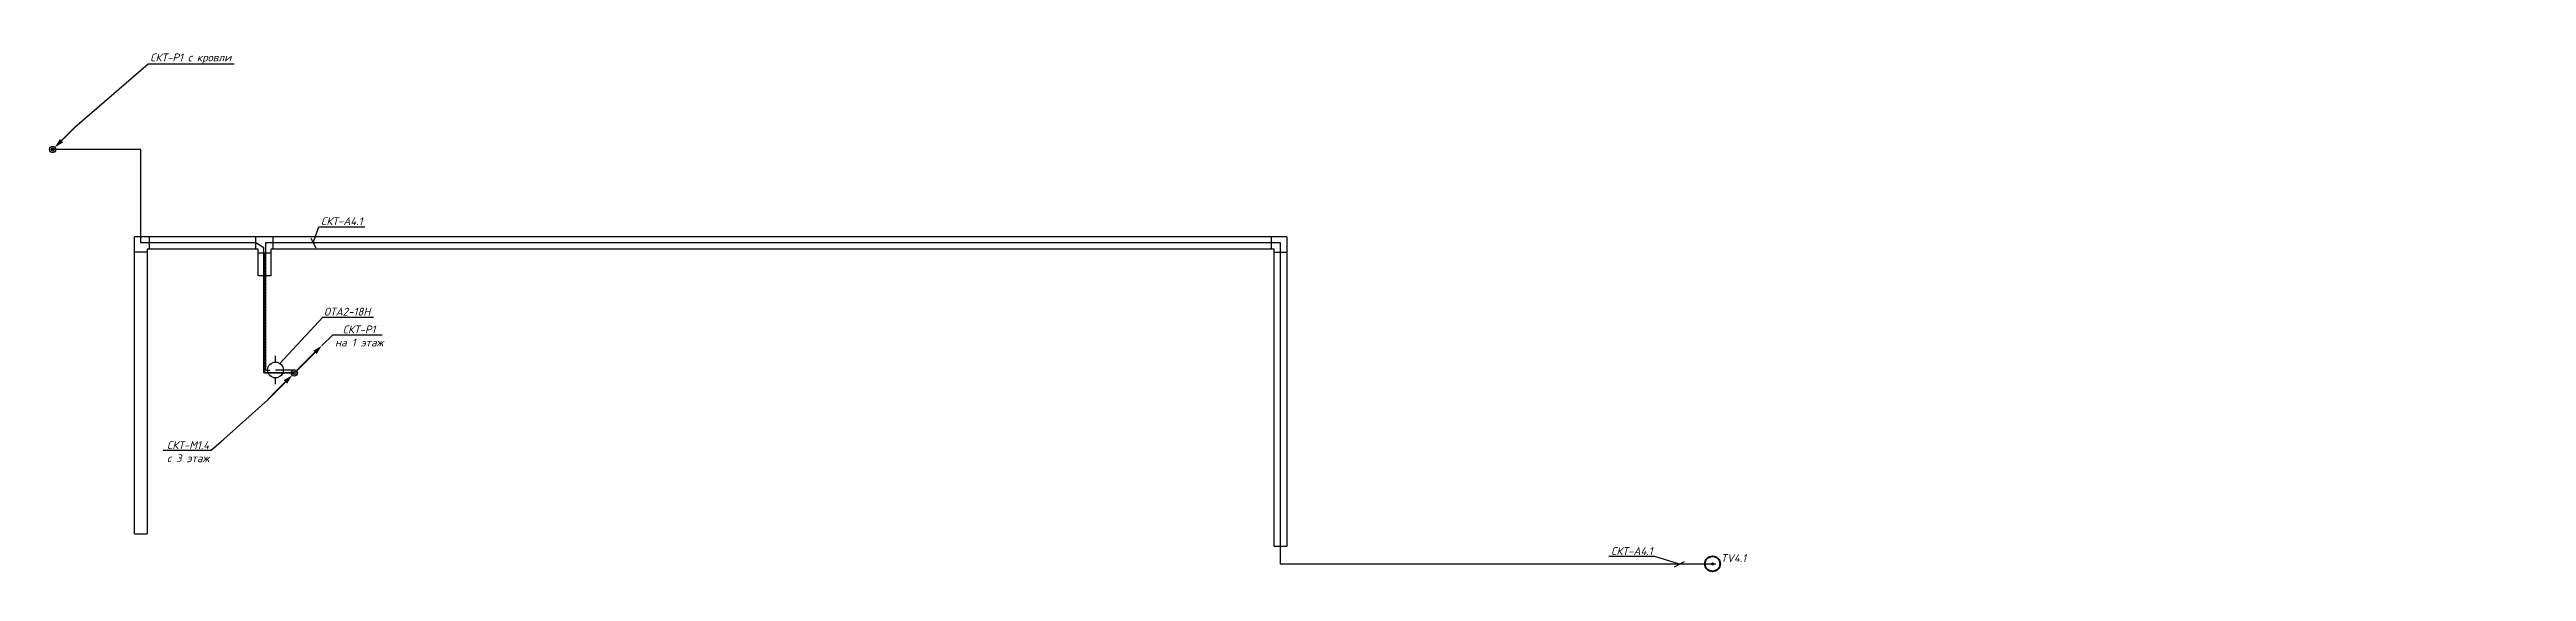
# Model space of a CAD drawing. Header units: millimetres. Extents: x 6978 to 1032874, y -121946 to 20667.
# Drawn here: x 736255 to 815043, y -121946 to -105359 of the extents above; entities that cross this region are included whole.
import ezdxf
from ezdxf import colors
from ezdxf.entities.mleader import LeaderData, LeaderLine
from ezdxf.math import Vec2, Vec3

# ---------------------------------------------------------------- set-up
doc = ezdxf.new("R2010")
doc.units = ezdxf.units.MM
doc.linetypes.add('$AUDIT_BAD_LTYPE2', pattern=[0, 0, 0])
doc.linetypes.add('HIDDEN2', pattern=[4.7625, 3.175, -1.5875])
for name, color, linetype, lineweight in [('E-Скрыт-Стд-Выск', 8, 'HIDDEN2', 35), ('РФ_Каб.Абонентский', 3, 'Continuous', 30), ('РФ_Каб.Магистраль', 1, 'Continuous', 30), ('РФ_Каб.Распределтельный', 4, 'Continuous', 30), ('СС Текст', 7, 'Continuous', 25), ('СС_СКК_Лоток', 54, 'Continuous', 30), ('ТВ. Абонентская', 3, 'Continuous', 30), ('Текст Радио', 7, 'Continuous', 20)]:
    doc.layers.add(name, color=color, linetype=linetype, lineweight=lineweight)
doc.layers.add('Text', color=7, linetype='Continuous')
doc.layers.add('СОУЭ_Оборуд.', color=7, linetype='Continuous')
doc.styles.add('ISOCPEUR', font='isocpeui.ttf', dxfattribs={"height": 2.5})

# ---------------------------------------------------------------- blocks, each defined once
blk = doc.blocks.new('*U265')
at = {"color": 0}
for points in [[(8.71, 8.71, 0, 1.5, 0), (6.59, 6.59, 2, 2, 0)], [(-0.71, -0.71, 0, 1.5, 0), (-2.83, -2.83, 2, 2, 0)]]:
    blk.add_lwpolyline(points, format="xyseb", dxfattribs=at)
at = {"color": 0, "const_width": 0.5}
for points in [[(0.71, 0.71), (6.59, 6.59)], [(-8.5, -8.5), (-2.83, -2.83)]]:
    blk.add_lwpolyline(points, dxfattribs=at)
at = {"color": 0}
for radius in [1, 0.5]:
    blk.add_circle((0, 0), radius, dxfattribs=at)
blk = doc.blocks.new('Лоток 4 этаж')
at = {"layer": 'СС_СКК_Лоток', "color": 0}
for p, q in [((738958, -120752), (738958, -111307)), ((775607, -111307), (738958, -111307)), ((739358, -111803), (738958, -111803)), ((742896, -111707), (739358, -111707)), ((739358, -111707), (739358, -120752)), ((739439, -111707), (739439, -111307)), ((742814, -111707), (742814, -111307)), ((742896, -112550), (742896, -111707)), ((742896, -111817), (743296, -111817)), ((775207, -111707), (743296, -111707)), ((743296, -111707), (743296, -112550)), ((743373, -111707), (743373, -111307)), ((775123, -111707), (775123, -111307)), ((775207, -121156), (775207, -111707)), ((775207, -111802), (775607, -111802)), ((775607, -111307), (775607, -121156)), ((743296, -112550), (742896, -112550)), ((738958, -120752), (739358, -120752)), ((775607, -121156), (775207, -121156))]:
    blk.add_line(p, q, dxfattribs=at)
blk = doc.blocks.new('*U268')
blk.add_lwpolyline([(0.71, 0.71, 0, 1.5, 0), (2.83, 2.83, 2, 2, 0)], format="xyseb")
at = {"const_width": 0.5}
blk.add_lwpolyline([(2.83, 2.83), (7.07, 7.07)], dxfattribs=at)
at = {"color": 0}
for radius in [1, 0.5]:
    blk.add_circle((0, 0), radius, dxfattribs=at)
blk = doc.blocks.new('_None')
blk = doc.blocks.new('_Oblique')
at = {"color": 0, "linetype": 'ByBlock', "lineweight": -2}
blk.add_line((-0.5, -0.5), (0.5, 0.5), dxfattribs=at)
blk = doc.blocks.new('A$C13B90458')
at = {"lineweight": 40}
for radius in [200, 18.8]:
    blk.add_circle((0, 0), radius, dxfattribs=at)
blk = doc.blocks.new('*U277')
at = {"color": 0, "lineweight": 30}
for p, q in [((0, 250), (0, 450)), ((0, -450), (0, -250))]:
    blk.add_line(p, q, dxfattribs=at)
at = {"color": 0, "linetype": '$AUDIT_BAD_LTYPE2', "lineweight": 30}
blk.add_circle((0, 0), 250, dxfattribs=at)

msp = doc.modelspace()

# ---------------------------------------------------------------- linework, layer by layer
at = {"layer": 'E-Скрыт-Стд-Выск'}
msp.add_lwpolyline([(743096, -111817), (743096, -115639), (744045, -115639)], dxfattribs=at)
at = {"layer": 'РФ_Каб.Абонентский'}
msp.add_lwpolyline([(789255, -121718), (775407, -121718), (775407, -111507), (743121, -111507), (743121, -115544), (743260, -115544)], dxfattribs=at)
at = {"layer": 'РФ_Каб.Магистраль'}
msp.add_lwpolyline([(743442, -115543), (744045, -115539)], dxfattribs=at)
at = {"layer": 'РФ_Каб.Распределтельный'}
msp.add_lwpolyline([(744045, -115639), (743071, -115639), (743071, -111662), (742814, -111507), (739158, -111507), (739158, -108536), (736300, -108536)], dxfattribs=at)
at = {"layer": 'СС_СКК_Лоток'}
msp.add_line((747804, -111707), (743296, -111707), dxfattribs=at)

# ---------------------------------------------------------------- block references
at = {"layer": 'СС Текст', "color": 3}
msp.add_blockref('*U277', (743442, -115543), dxfattribs=at)
at = {"layer": 'СС_СКК_Лоток', "xscale": 100, "yscale": 100, "zscale": 100}
for name, p in [('*U268', (736355, -108536)), ('*U265', (744045, -115639))]:
    msp.add_blockref(name, p, dxfattribs=at)
at = {"layer": 'СС_СКК_Лоток'}
msp.add_blockref('Лоток 4 этаж', (0, 0), dxfattribs=at)
at = {"layer": 'ТВ. Абонентская', "lineweight": 30, "ltscale": 5, "xscale": 1.2, "yscale": 1.2, "zscale": 1.2}
msp.add_blockref('A$C13B90458', (789153, -121706), dxfattribs=at)

# ---------------------------------------------------------------- texts
at = {"layer": 'СОУЭ_Оборуд.', "insert": (789815, -121522), "char_height": 250, "width": 594.04, "attachment_point": 5, "style": 'ISOCPEUR'}
msp.add_mtext('TV4.1', dxfattribs=at)

# ---------------------------------------------------------------- leaders
at = {"layer": 'Text', "lineweight": 0}
ml = msp.add_multileader_mtext('Standard', dxfattribs=at)
ml.set_content('{\\C256;СКТ-P1 на 4 эт.}', color=7, style='ISOCPEUR')
ml.set_leader_properties(color=256)
ml.build(insert=Vec2(0, 0))
ml.multileader.update_dxf_attribs({"has_dogleg": 0, "text_left_attachment_type": 6, "text_right_attachment_type": 6, "dogleg_length": 0.1, "arrow_head_size": 0, "scale": 100})
ctx = ml.context
ctx.base_point, ctx.scale, ctx.char_height, ctx.arrow_head_size, ctx.landing_gap_size, ctx.plane_origin = Vec3(1023047, -110094), 100, 250, 0, 50, Vec3(1021208, -111498)
ctx.left_attachment, ctx.right_attachment, ctx.text_align_type = 6, 6, 2
notes = []
notes.append((ctx, [(1, (1, 1, 0), (1025808, -110094), (-1, 0), 10, [(0, [(1026573, -109449)], 0, [])])]))
ctx.mtext.insert, ctx.mtext.width, ctx.mtext.alignment, ctx.mtext.flow_direction = Vec3(1025748, -109794), 2836.99, 3, 5
ml = msp.add_multileader_mtext('Standard', dxfattribs=at)
ml.set_content('{\\fISOCPEUR|b0|i0|c204|p34;\\C256;эфирная антенна ЕВ45LTE ориентирована на телебашню Останкино}', color=7, style='ISOCPEUR')
ml.set_leader_properties(color=256)
ml.build(insert=Vec2(0, 0))
ml.multileader.update_dxf_attribs({"has_dogleg": 0, "text_left_attachment_type": 6, "text_right_attachment_type": 6, "dogleg_length": 0.1, "arrow_head_size": 0, "scale": 100})
ctx = ml.context
ctx.base_point, ctx.scale, ctx.char_height, ctx.arrow_head_size, ctx.landing_gap_size, ctx.plane_origin = Vec3(1022384, -112048), 100, 250, 0, 50, Vec3(1023999, -112166)
ctx.left_attachment, ctx.right_attachment, ctx.text_align_type = 6, 6, 2
notes.append((ctx, [(1, (1, 1, 0), (1025219, -112048), (-1, 0), 10, [(0, [(1027315, -109713)], 0, [])])]))
ctx.mtext.insert, ctx.mtext.width, ctx.mtext.alignment, ctx.mtext.flow_direction = Vec3(1025159, -111748), 2836.99, 3, 5
at = {"layer": 'СС Текст', "color": 7, "lineweight": 0}
ml = msp.add_multileader_mtext('Standard', dxfattribs=at)
ml.set_content('{\\C256;СКТ-А4.1}', color=7, style='ISOCPEUR')
ml.set_leader_properties()
ml.set_arrow_properties(name='OBLIQUE')
ml.build(insert=Vec2(0, 0))
ml.multileader.update_dxf_attribs({"has_dogleg": 0, "text_left_attachment_type": 6, "text_right_attachment_type": 6, "dogleg_length": 100, "arrow_head_size": 250})
ctx = ml.context
ctx.base_point, ctx.char_height, ctx.arrow_head_size, ctx.landing_gap_size, ctx.plane_origin = Vec3(744823, -110989), 250, 250, 0, Vec3(757590, -114556)
ctx.left_attachment, ctx.right_attachment, ctx.text_align_type = 6, 6, 1
notes.append((ctx, [(1, (1, 1, 0), (744723, -110989), (1, 0), 100, [(0, [(744646, -111507)], 0, [])])]))
ctx.mtext.insert, ctx.mtext.width, ctx.mtext.alignment, ctx.mtext.flow_direction = Vec3(745551, -110689), 1991.2, 2, 5
ml = msp.add_multileader_mtext('Standard', dxfattribs=at)
ml.set_content('{\\C256;СКТ-А4.1}', color=7, style='ISOCPEUR')
ml.set_leader_properties()
ml.set_arrow_properties(name='OBLIQUE')
ml.build(insert=Vec2(0, 0))
ml.multileader.update_dxf_attribs({"has_dogleg": 0, "text_left_attachment_type": 6, "text_right_attachment_type": 6, "dogleg_length": 100, "arrow_head_size": 250})
ctx = ml.context
ctx.base_point, ctx.char_height, ctx.arrow_head_size, ctx.landing_gap_size, ctx.plane_origin = Vec3(785859, -121474), 250, 250, 0, Vec3(798557, -124857)
ctx.left_attachment, ctx.right_attachment, ctx.text_align_type = 6, 6, 1
notes.append((ctx, [(0, (1, 1, 0), (787415, -121474), (-1, 0), 100, [(0, [(788102, -121718)], 0, [])])]))
ctx.mtext.insert, ctx.mtext.width, ctx.mtext.alignment, ctx.mtext.flow_direction = Vec3(786587, -121174), 1991.2, 2, 5
at = {"layer": 'СС_СКК_Лоток', "color": 7, "lineweight": 0}
ml = msp.add_multileader_mtext('Standard', dxfattribs=at)
ml.set_content('ОТА2-18Н', color=7, style='ISOCPEUR')
ml.set_leader_properties()
ml.set_arrow_properties(name='NONE')
ml.build(insert=Vec2(0, 0))
ml.multileader.update_dxf_attribs({"has_dogleg": 0, "text_left_attachment_type": 6, "text_right_attachment_type": 6, "dogleg_length": 100, "arrow_head_size": 250})
ctx = ml.context
ctx.base_point, ctx.char_height, ctx.arrow_head_size, ctx.landing_gap_size, ctx.plane_origin = Vec3(744949, -113865), 250, 250, 0, Vec3(750795, -116995)
ctx.left_attachment, ctx.right_attachment, ctx.text_align_type = 6, 6, 1
notes.append((ctx, [(1, (1, 1, 0), (744849, -113865), (1, 0), 100, [(0, [(743584, -115338)], 0, [])])]))
ctx.mtext.insert, ctx.mtext.width, ctx.mtext.alignment, ctx.mtext.flow_direction = Vec3(745722, -113565), 1991.2, 2, 5
ml = msp.add_multileader_mtext('Standard', dxfattribs=at)
ml.set_content('СКТ-P1\\Pна 1 этаж', color=7, style='ISOCPEUR')
ml.set_leader_properties()
ml.set_arrow_properties(name='NONE')
ml.build(insert=Vec2(0, 0))
ml.multileader.update_dxf_attribs({"has_dogleg": 0, "text_left_attachment_type": 6, "text_right_attachment_type": 6, "dogleg_length": 100, "arrow_head_size": 250})
ctx = ml.context
ctx.base_point, ctx.char_height, ctx.arrow_head_size, ctx.landing_gap_size, ctx.plane_origin = Vec3(745266, -114429), 250, 250, 0, Vec3(752931, -115992)
ctx.left_attachment, ctx.right_attachment, ctx.text_align_type = 6, 6, 1
notes.append((ctx, [(1, (1, 1, 0), (745166, -114429), (1, 0), 100, [(0, [(744916, -114768)], 0, [])])]))
ctx.mtext.insert, ctx.mtext.width, ctx.mtext.alignment, ctx.mtext.flow_direction = Vec3(746101, -114129), 1991.2, 2, 5
for ctx, leaders in notes:
    for number, flags, end, landing, length, lines in leaders:
        leader = LeaderData()
        leader.index, (leader.has_last_leader_line, leader.has_dogleg_vector, leader.attachment_direction) = number, flags
        leader.last_leader_point, leader.dogleg_vector, leader.dogleg_length = Vec3(end), Vec3(landing), length
        for number, points, colour, breaks in lines:
            line = LeaderLine()
            line.index, line.vertices, line.color, line.breaks = number, Vec3.list(points), colors.encode_raw_color(colour), breaks
            leader.lines.append(line)
        ctx.leaders.append(leader)

# ---------------------------------------------------------------- next in the draw order: leaders
ml = msp.add_multileader_mtext('Standard', dxfattribs=at)
ml.set_content('СКТ-M1.4\\Pс 3 этаж', color=7, style='ISOCPEUR')
ml.set_leader_properties()
ml.set_arrow_properties(name='NONE')
ml.build(insert=Vec2(0, 0))
ml.multileader.update_dxf_attribs({"has_dogleg": 0, "text_left_attachment_type": 6, "text_right_attachment_type": 6, "dogleg_length": 100, "arrow_head_size": 250})
ctx = ml.context
ctx.base_point, ctx.char_height, ctx.arrow_head_size, ctx.landing_gap_size, ctx.plane_origin = Vec3(739921, -118107), 250, 250, 0, Vec3(749329, -119862)
ctx.left_attachment, ctx.right_attachment, ctx.text_align_type = 6, 6, 1
notes = []
notes.append((ctx, [(0, (1, 1, 0), (741501, -118107), (-1, 0), 100, [(0, [(743195, -116489)], 0, [])])]))
ctx.mtext.insert, ctx.mtext.width, ctx.mtext.alignment, ctx.mtext.flow_direction = Vec3(740661, -117807), 1991.2, 2, 5
ctx.mtext.has_bg_fill, ctx.mtext.bg_color, ctx.mtext.bg_scale_factor, ctx.mtext.bg_transparency, ctx.mtext.use_window_bg_color = 1, -1027028792, 1.5, 0, 1
at = {"layer": 'Текст Радио', "color": 7, "lineweight": 0}
ml = msp.add_multileader_mtext('Standard', dxfattribs=at)
ml.set_content('{\\C256;СКТ-P1} с кровли', color=7, style='ISOCPEUR')
ml.set_leader_properties()
ml.set_arrow_properties(name='NONE')
ml.build(insert=Vec2(0, 0))
ml.multileader.update_dxf_attribs({"has_dogleg": 0, "text_left_attachment_type": 6, "text_right_attachment_type": 6, "dogleg_length": 100, "arrow_head_size": 250})
ctx = ml.context
ctx.base_point, ctx.char_height, ctx.arrow_head_size, ctx.landing_gap_size, ctx.plane_origin = Vec3(739389, -105809), 250, 250, 0, Vec3(749344, -107746)
ctx.left_attachment, ctx.right_attachment, ctx.text_align_type = 6, 6, 1
notes.append((ctx, [(1, (1, 1, 0), (739289, -105809), (1, 0), 100, [(0, [(737062, -107829)], 0, [])])]))
ctx.mtext.insert, ctx.mtext.width, ctx.mtext.alignment, ctx.mtext.flow_direction = Vec3(740747, -105484), 3045.23, 2, 5
ctx.mtext.has_bg_fill, ctx.mtext.bg_color, ctx.mtext.bg_scale_factor, ctx.mtext.bg_transparency, ctx.mtext.use_window_bg_color = 1, -1027028792, 1.5, 0, 1
for ctx, leaders in notes:
    for number, flags, end, landing, length, lines in leaders:
        leader = LeaderData()
        leader.index, (leader.has_last_leader_line, leader.has_dogleg_vector, leader.attachment_direction) = number, flags
        leader.last_leader_point, leader.dogleg_vector, leader.dogleg_length = Vec3(end), Vec3(landing), length
        for number, points, colour, breaks in lines:
            line = LeaderLine()
            line.index, line.vertices, line.color, line.breaks = number, Vec3.list(points), colors.encode_raw_color(colour), breaks
            leader.lines.append(line)
        ctx.leaders.append(leader)

doc.saveas('drawing.dxf')
